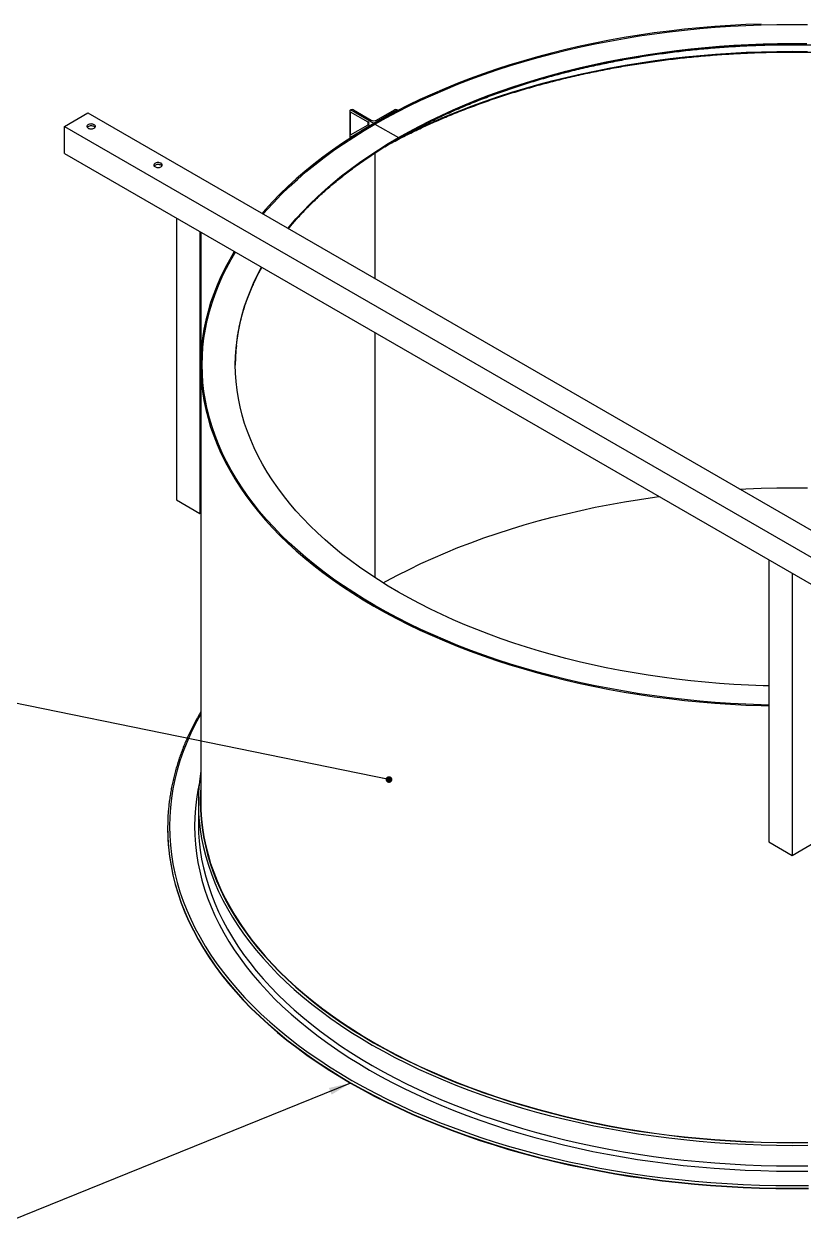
# Model space of a CAD drawing. Header units: millimetres. Extents: x 122 to 2816, y -707 to 556.
# Drawn here: x 1186.6 to 1252.5, y -571.5 to -469.6 of the extents above; entities that cross this region are included whole.
import ezdxf

# ---------------------------------------------------------------- set-up
doc = ezdxf.new("R2010")
doc.units = ezdxf.units.MM
doc.dimstyles.new('SLDDIMSTYLE0', dxfattribs={"dimtxt": 2.5, "dimasz": 1.852083, "dimexe": 0, "dimexo": 0.625, "dimgap": 0, "dimtad": 1, "dimdec": 0, "dimrnd": 1e-09, "dimtxsty": 'Standard', "dimsah": 1, "dimcen": 2.5, "dimazin": 3, "dimtfac": 1.852083, "dimtdec": 0, "dimtmove": 0, "dimatfit": 3, "dimfrac": 2})
doc.dimstyles.new('SLDDIMSTYLE1', dxfattribs={"dimtxt": 2.5, "dimasz": 0.569872, "dimexe": 0, "dimexo": 0.625, "dimgap": 0, "dimtad": 1, "dimdec": 0, "dimrnd": 1e-09, "dimtxsty": 'Standard', "dimblk1": 'DOT', "dimblk2": 'DOT', "dimsah": 1, "dimcen": 2.5, "dimazin": 3, "dimtfac": 0.569872, "dimtdec": 0, "dimtmove": 0, "dimatfit": 3, "dimldrblk": 'DOT', "dimfrac": 2})

# ---------------------------------------------------------------- blocks, each defined once
blk = doc.blocks.new('_Dot')
at = {"color": 0, "linetype": 'ByBlock', "lineweight": -2}
blk.add_line((-0.5, 0), (-1, 0), dxfattribs=at)
at = {"color": 0, "linetype": 'ByBlock', "const_width": 0.5}
blk.add_lwpolyline([(-0.25, 0, 1), (0.25, 0, 1)], format="xyb", close=True, dxfattribs=at)

msp = doc.modelspace()

# ---------------------------------------------------------------- linework, layer by layer
at = {"color": 7, "linetype": 'Continuous', "lineweight": 25}
for p, q in [((1214.192507, -476.842263), (1214.164222, -476.858591)), ((1214.192507, -476.842263), (1214.220791, -476.825935)), ((1216.172406, -477.985234), (1214.192507, -476.842263)), ((1214.447065, -476.825935), (1215.946132, -477.691327)), ((1218.152305, -476.842263), (1216.172406, -477.985234)), ((1216.39868, -477.691327), (1217.897746, -476.825935)), ((1218.12402, -476.825935), (1218.152305, -476.842263)), ((1218.152305, -476.902961), (1218.152305, -476.842263)), ((1189.999279, -478.233616), (1191.979178, -477.090645)), ((1191.979178, -477.090645), (1262.689856, -517.91105)), ((1214.11736, -476.923904), (1214.11736, -479.046565)), ((1214.164222, -476.989216), (1215.663289, -477.854609)), ((1189.999279, -480.51993), (1189.999279, -478.233616)), ((1189.999279, -478.233616), (1260.709957, -519.054022)), ((1215.663289, -478.11586), (1214.164222, -478.981252)), ((1214.192507, -479.128206), (1216.172406, -477.985234)), ((1216.172406, -477.985234), (1216.257259, -478.034219)), ((1216.257259, -478.034219), (1218.237158, -479.17719)), ((1214.11736, -479.046565), (1214.11736, -479.24494)), ((1214.164222, -479.111877), (1214.192507, -479.128206)), ((1214.192507, -479.128206), (1214.192507, -479.196129)), ((1218.237158, -479.17719), (1218.237158, -479.209852)), ((1189.999279, -480.51993), (1260.709957, -521.340336)), ((1216.257259, -480.478176), (1216.257259, -491.106082)), ((1199.464334, -485.98399), (1199.464334, -509.827008)), ((1201.444233, -487.126962), (1201.444233, -510.96998)), ((1201.55938, -510.855683), (1201.55938, -487.193435)), ((1216.257259, -495.678339), (1216.257259, -516.398293)), ((1204.536497, -496.773143), (1204.56531, -496.525821)), ((1199.464334, -509.827008), (1201.444233, -510.96998)), ((1201.444233, -510.96998), (1201.500802, -510.937323)), ((1201.527745, -510.918001), (1201.527745, -535.303082)), ((1249.547846, -514.896586), (1249.547846, -538.739604)), ((1251.527745, -516.039557), (1251.527745, -539.882576)), ((1201.327745, -535.433728), (1201.327745, -537.164795)), ((1198.727745, -537.556734), (1198.727745, -537.589396)), ((1249.547846, -538.739604), (1251.527745, -539.882576)), ((1251.527745, -539.882576), (1253.507644, -538.739604))]:
    msp.add_line(p, q, dxfattribs=at)
at = {"color": 8, "linetype": 'Continuous', "lineweight": 25}
for p, q in [((1214.164222, -476.989216), (1214.164222, -478.981252)), ((1215.663289, -477.854609), (1215.663289, -478.11586)), ((1214.164222, -479.111877), (1214.164222, -479.214474)), ((1201.500802, -487.159618), (1201.500802, -510.937323))]:
    msp.add_line(p, q, dxfattribs=at)
at = {"color": 7, "linetype": 'Continuous', "lineweight": 25, "flags": 128}
for points in [[(1248.910947, -469.570609), (1247.60479, -469.620031), (1246.301322, -469.689174), (1245.001435, -469.77799), (1243.706022, -469.88642), (1242.415968, -470.014388), (1241.13216, -470.161808), (1239.855477, -470.328577), (1238.586793, -470.514582), (1237.326978, -470.719695), (1236.076895, -470.943775), (1234.837402, -471.18667), (1233.609347, -471.448212), (1232.393573, -471.728222), (1231.190913, -472.026509), (1230.00219, -472.342867), (1228.82822, -472.677081), (1227.669807, -473.028921), (1226.527745, -473.398146), (1225.402817, -473.784503), (1224.295793, -474.187726), (1223.207433, -474.607541), (1222.138482, -475.043659), (1221.089673, -475.49578), (1220.061725, -475.963596), (1219.055342, -476.446786), (1218.071214, -476.945018), (1217.110016, -477.457952), (1216.172406, -477.985234), (1215.259026, -478.526505), (1214.370503, -479.081393), (1213.507446, -479.649518), (1212.670447, -480.230491), (1211.860078, -480.823912), (1211.076895, -481.429377), (1210.321435, -482.046469), (1209.594216, -482.674766), (1208.895737, -483.313837), (1208.226475, -483.963244), (1207.586889, -484.622543), (1206.977419, -485.29128), (1206.712415, -485.595961)], [(1216.257259, -478.034219), (1217.192619, -477.508201), (1218.15151, -476.996499), (1219.133276, -476.499463), (1220.137244, -476.017433), (1221.162725, -475.55074), (1222.209016, -475.099703), (1223.275402, -474.664632), (1224.36115, -474.245825), (1225.465516, -473.843569), (1226.587745, -473.458139), (1227.727066, -473.089801), (1228.882699, -472.738805), (1230.053851, -472.405394), (1231.239721, -472.089794), (1232.439495, -471.792223), (1233.652351, -471.512885), (1234.877459, -471.251971), (1236.113977, -471.009659), (1237.361059, -470.786116), (1238.617851, -470.581496), (1239.88349, -470.395937), (1241.15711, -470.229568), (1242.437837, -470.082503), (1243.724794, -469.954842), (1245.017098, -469.846672), (1246.313865, -469.758069), (1247.614205, -469.689092), (1248.917227, -469.639789), (1250.222039, -469.610193), (1251.527745, -469.600326), (1252.833451, -469.610193)], [(1216.257259, -478.034219), (1217.192619, -477.508201), (1218.15151, -476.996499), (1219.133276, -476.499463), (1220.137244, -476.017433), (1221.162725, -475.55074), (1222.209016, -475.099703), (1223.275402, -474.664632), (1224.36115, -474.245825), (1225.465516, -473.843569), (1226.587745, -473.458139), (1227.727066, -473.089801), (1228.882699, -472.738805), (1230.053851, -472.405394), (1231.239721, -472.089794), (1232.439495, -471.792223), (1233.652351, -471.512885), (1234.877459, -471.251971), (1236.113977, -471.009659), (1237.361059, -470.786116), (1238.617851, -470.581496), (1239.88349, -470.395937), (1241.15711, -470.229568), (1242.437837, -470.082503), (1243.724794, -469.954842), (1245.017098, -469.846672), (1246.313865, -469.758069), (1247.614205, -469.689092), (1248.917227, -469.639789), (1250.222039, -469.610193), (1251.527745, -469.600326), (1252.833451, -469.610193)], [(1218.237158, -479.17719), (1219.120011, -478.680701), (1220.025076, -478.197723), (1220.951731, -477.728587), (1221.899341, -477.273616), (1222.867257, -476.83312), (1223.854815, -476.407402), (1224.861339, -475.996754), (1225.886139, -475.601457), (1226.928512, -475.221781), (1227.987745, -474.857988), (1229.06311, -474.510326), (1230.153872, -474.179033), (1231.259282, -473.864337), (1232.378584, -473.566454), (1233.511009, -473.285587), (1234.655782, -473.02193), (1235.812118, -472.775662), (1236.979225, -472.546952), (1238.156302, -472.335958), (1239.342544, -472.142824), (1240.537137, -471.967681), (1241.739262, -471.810652), (1242.948096, -471.671842), (1244.16281, -471.551347), (1245.382572, -471.449249), (1246.606545, -471.365619), (1247.833891, -471.300514), (1249.063768, -471.253979), (1250.295334, -471.226045), (1251.527745, -471.216732), (1252.760155, -471.226045)], [(1192.516579, -478.086662), (1192.460126, -478.060089), (1192.395563, -478.04062), (1192.325532, -478.029052), (1192.252901, -478.025859), (1192.180643, -478.031172), (1192.111717, -478.044772), (1192.048945, -478.066104), (1191.994896, -478.094294), (1191.951783, -478.128188), (1191.921371, -478.166398), (1191.904905, -478.20736), (1191.90306, -478.249397), (1191.915911, -478.290787), (1191.942931, -478.329838), (1191.983015, -478.364948), (1192.034522, -478.394682), (1192.095342, -478.417822), (1192.162986, -478.433421), (1192.234685, -478.44084), (1192.307503, -478.439774), (1192.378458, -478.430269), (1192.444647, -478.412712), (1192.503359, -478.387824), (1192.552191, -478.356622), (1192.589143, -478.320384), (1192.612703, -478.280594), (1192.621905, -478.238881), (1192.616374, -478.196952), (1192.596336, -478.156524), (1192.562611, -478.119252), (1192.516579, -478.086662)], [(1192.516579, -478.249971), (1192.460126, -478.223397), (1192.395563, -478.203928), (1192.325532, -478.19236), (1192.252901, -478.189167), (1192.180643, -478.19448), (1192.111717, -478.20808), (1192.048945, -478.229412), (1191.994896, -478.257602), (1191.951783, -478.291496), (1191.930972, -478.31527)], [(1192.59307, -478.31527), (1192.562611, -478.28256), (1192.516579, -478.249971)], [(1206.801997, -485.647676), (1207.084339, -485.32273), (1207.692347, -484.655598), (1208.330398, -483.997882), (1208.998053, -483.350033), (1209.694857, -482.712496), (1210.42033, -482.085707), (1211.173977, -481.470095), (1211.95528, -480.866084), (1212.763704, -480.274087), (1213.598695, -479.694508), (1214.459681, -479.127747), (1215.346071, -478.574191), (1216.257259, -478.034219)], [(1206.801997, -485.647676), (1207.084339, -485.32273), (1207.692347, -484.655598), (1208.330398, -483.997882), (1208.998053, -483.350033), (1209.694857, -482.712496), (1210.42033, -482.085707), (1211.173977, -481.470095), (1211.95528, -480.866084), (1212.763704, -480.274087), (1213.598695, -479.694508), (1214.459681, -479.127747), (1215.346071, -478.574191), (1216.257259, -478.034219)], [(1208.899719, -486.858665), (1209.03403, -486.694703), (1209.579158, -486.056563), (1210.153035, -485.42688), (1210.755269, -484.806084), (1211.385446, -484.194602), (1212.043134, -483.592853), (1212.727884, -483.001249), (1213.439225, -482.420195), (1214.17667, -481.850089), (1214.939713, -481.291324), (1215.727832, -480.74428), (1216.540486, -480.209333), (1217.377119, -479.686851), (1218.237158, -479.17719)], [(1198.173433, -481.352295), (1198.11698, -481.325722), (1198.052417, -481.306252), (1197.982386, -481.294685), (1197.909755, -481.291492), (1197.837498, -481.296804), (1197.768572, -481.310405), (1197.705799, -481.331737), (1197.65175, -481.359927), (1197.608637, -481.39382), (1197.578225, -481.43203), (1197.56176, -481.472992), (1197.559914, -481.515029), (1197.572765, -481.55642), (1197.599785, -481.59547), (1197.639869, -481.630581), (1197.691376, -481.660315), (1197.752196, -481.683455), (1197.81984, -481.699053), (1197.891539, -481.706472), (1197.964357, -481.705407), (1198.035313, -481.695901), (1198.101501, -481.678345), (1198.160213, -481.653456), (1198.209045, -481.622254), (1198.245997, -481.586017), (1198.269557, -481.546227), (1198.278759, -481.504513), (1198.273228, -481.462584), (1198.25319, -481.422156), (1198.219465, -481.384885), (1198.173433, -481.352295)], [(1198.173433, -481.515603), (1198.11698, -481.48903), (1198.052417, -481.469561), (1197.982386, -481.457993), (1197.909755, -481.4548), (1197.837498, -481.460112), (1197.768572, -481.473713), (1197.705799, -481.495045), (1197.65175, -481.523235), (1197.608637, -481.557129), (1197.587826, -481.580902)], [(1198.249924, -481.580902), (1198.219465, -481.548193), (1198.173433, -481.515603)], [(1204.363813, -488.812399), (1203.974919, -489.475851), (1203.586758, -490.197509), (1203.231453, -490.924784), (1202.909249, -491.65718), (1202.620365, -492.394194), (1202.364999, -493.135321), (1202.143328, -493.880052), (1201.955502, -494.627879), (1201.80165, -495.378287), (1201.681878, -496.130763), (1201.596268, -496.884792), (1201.55938, -497.368815)], [(1249.547846, -527.167855), (1248.917227, -527.151085), (1247.614205, -527.101782), (1246.313865, -527.032806), (1245.017098, -526.944202), (1243.724794, -526.836033), (1242.437837, -526.708371), (1241.15711, -526.561306), (1239.88349, -526.394937), (1238.617851, -526.209379), (1237.361059, -526.004758), (1236.113977, -525.781215), (1234.877459, -525.538904), (1233.652351, -525.277989), (1232.439495, -524.998651), (1231.239721, -524.70108), (1230.053851, -524.385481), (1228.882699, -524.052069), (1227.727066, -523.701073), (1226.587745, -523.332735), (1225.465516, -522.947305), (1224.36115, -522.545049), (1223.275402, -522.126242), (1222.209016, -521.691171), (1221.162725, -521.240135), (1220.137244, -520.773441), (1219.133276, -520.291411), (1218.15151, -519.794375), (1217.192619, -519.282673), (1216.257259, -518.756655), (1215.346071, -518.216684), (1214.459681, -517.663127), (1213.598695, -517.096366), (1212.763704, -516.516788), (1211.95528, -515.92479), (1211.173977, -515.320779), (1210.42033, -514.705168), (1209.694857, -514.078379), (1208.998053, -513.440841), (1208.330398, -512.792993), (1207.692347, -512.135277), (1207.084339, -511.468144), (1206.506791, -510.792052), (1205.960097, -510.107464), (1205.444634, -509.414849), (1204.960753, -508.714682), (1204.508787, -508.007443), (1204.089046, -507.293616), (1203.701816, -506.57369), (1203.347365, -505.84816), (1203.025933, -505.117522), (1202.737742, -504.382277), (1202.48299, -503.642929), (1202.26185, -502.899985), (1202.074475, -502.153953), (1201.920993, -501.405346), (1201.801508, -500.654675), (1201.716104, -499.902457), (1201.664837, -499.149205), (1201.647745, -498.395437), (1201.664837, -497.641669), (1201.716104, -496.888417), (1201.801508, -496.136199), (1201.920993, -495.385528), (1202.074475, -494.636921), (1202.26185, -493.890889), (1202.48299, -493.147945), (1202.737742, -492.408597), (1203.025933, -491.673352), (1203.347365, -490.942714), (1203.701816, -490.217184), (1204.089046, -489.497258), (1204.457936, -488.866735)], [(1249.547846, -527.167855), (1248.917227, -527.151085), (1247.614205, -527.101782), (1246.313865, -527.032806), (1245.017098, -526.944202), (1243.724794, -526.836033), (1242.437837, -526.708371), (1241.15711, -526.561306), (1239.88349, -526.394937), (1238.617851, -526.209379), (1237.361059, -526.004758), (1236.113977, -525.781215), (1234.877459, -525.538904), (1233.652351, -525.277989), (1232.439495, -524.998651), (1231.239721, -524.70108), (1230.053851, -524.385481), (1228.882699, -524.052069), (1227.727066, -523.701073), (1226.587745, -523.332735), (1225.465516, -522.947305), (1224.36115, -522.545049), (1223.275402, -522.126242), (1222.209016, -521.691171), (1221.162725, -521.240135), (1220.137244, -520.773441), (1219.133276, -520.291411), (1218.15151, -519.794375), (1217.192619, -519.282673), (1216.257259, -518.756655), (1215.346071, -518.216684), (1214.459681, -517.663127), (1213.598695, -517.096366), (1212.763704, -516.516788), (1211.95528, -515.92479), (1211.173977, -515.320779), (1210.42033, -514.705168), (1209.694857, -514.078379), (1208.998053, -513.440841), (1208.330398, -512.792993), (1207.692347, -512.135277), (1207.084339, -511.468144), (1206.506791, -510.792052), (1205.960097, -510.107464), (1205.444634, -509.414849), (1204.960753, -508.714682), (1204.508787, -508.007443), (1204.089046, -507.293616), (1203.701816, -506.57369), (1203.347365, -505.84816), (1203.025933, -505.117522), (1202.737742, -504.382277), (1202.48299, -503.642929), (1202.26185, -502.899985), (1202.074475, -502.153953), (1201.920993, -501.405346), (1201.801508, -500.654675), (1201.716104, -499.902457), (1201.664837, -499.149205), (1201.647745, -498.395437), (1201.664837, -497.641669), (1201.716104, -496.888417), (1201.801508, -496.136199), (1201.920993, -495.385528), (1202.074475, -494.636921), (1202.26185, -493.890889), (1202.48299, -493.147945), (1202.737742, -492.408597), (1203.025933, -491.673352), (1203.347365, -490.942714), (1203.701816, -490.217184), (1204.089046, -489.497258), (1204.457936, -488.866735)], [(1249.547846, -525.550099), (1249.063768, -525.536895), (1247.833891, -525.49036), (1246.606545, -525.425255), (1245.382572, -525.341625), (1244.16281, -525.239528), (1242.948096, -525.119033), (1241.739262, -524.980223), (1240.537137, -524.823193), (1239.342544, -524.648051), (1238.156302, -524.454916), (1236.979225, -524.243922), (1235.812118, -524.015213), (1234.655782, -523.768945), (1233.511009, -523.505287), (1232.378584, -523.22442), (1231.259282, -522.926537), (1230.153872, -522.611841), (1229.06311, -522.280549), (1227.987745, -521.932886), (1226.928512, -521.569093), (1225.886139, -521.189417), (1224.861339, -520.79412), (1223.854815, -520.383472), (1222.867257, -519.957754), (1221.899341, -519.517258), (1220.951731, -519.062287), (1220.025076, -518.593151), (1219.120011, -518.110173), (1218.237158, -517.613684), (1217.377119, -517.104023), (1216.540486, -516.581541), (1215.727832, -516.046594), (1214.939713, -515.499551), (1214.17667, -514.940785), (1213.439225, -514.370679), (1212.727884, -513.789625), (1212.043134, -513.198021), (1211.385446, -512.596272), (1210.755269, -511.98479), (1210.153035, -511.363994), (1209.579158, -510.734311), (1209.03403, -510.096171), (1208.518025, -509.450013), (1208.031496, -508.796277), (1207.574778, -508.135414), (1207.148183, -507.467875), (1206.752004, -506.794119), (1206.386512, -506.114606), (1206.051957, -505.429804), (1205.748569, -504.74018), (1205.476556, -504.046208), (1205.236104, -503.348363), (1205.027378, -502.647123), (1204.850521, -501.94297), (1204.705654, -501.236385), (1204.592877, -500.527854), (1204.512266, -499.817861), (1204.463878, -499.106893), (1204.447745, -498.395437), (1204.463878, -497.683982), (1204.512266, -496.973014), (1204.592877, -496.26302), (1204.705654, -495.554489), (1204.850521, -494.847904), (1205.027378, -494.143751), (1205.236104, -493.442511), (1205.476556, -492.744666), (1205.748569, -492.050694), (1206.051957, -491.36107), (1206.386512, -490.676268), (1206.670059, -490.143767)], [(1201.55938, -499.422059), (1201.596268, -499.906082), (1201.681878, -500.660111), (1201.80165, -501.412587), (1201.955502, -502.162995), (1202.143328, -502.910822), (1202.364999, -503.655554), (1202.620365, -504.39668), (1202.909249, -505.133694), (1203.231453, -505.86609), (1203.586758, -506.593366), (1203.974919, -507.315023), (1204.39567, -508.030567), (1204.848723, -508.739508), (1205.333768, -509.441359), (1205.850472, -510.13564), (1206.398481, -510.821875), (1206.977419, -511.499594), (1207.586889, -512.168332), (1208.226475, -512.82763), (1208.895737, -513.477037), (1209.594216, -514.116108), (1210.321435, -514.744405), (1211.076895, -515.361497), (1211.860078, -515.966962), (1212.670447, -516.560384), (1213.507446, -517.141356), (1214.370503, -517.709481), (1215.259026, -518.264369), (1216.172406, -518.80564), (1217.110016, -519.332923), (1218.071214, -519.845856), (1219.055342, -520.344088), (1220.061725, -520.827278), (1221.089673, -521.295094), (1222.138482, -521.747216), (1223.207433, -522.183333), (1224.295793, -522.603148), (1225.402817, -523.006372), (1226.527745, -523.392728), (1227.669807, -523.761953), (1228.82822, -524.113793), (1230.00219, -524.448007), (1231.190913, -524.764365), (1232.393573, -525.062652), (1233.609347, -525.342663), (1234.837402, -525.604205), (1236.076895, -525.847099), (1237.326978, -526.07118), (1238.586793, -526.276293), (1239.855477, -526.462297), (1241.13216, -526.629067), (1242.415968, -526.776486), (1243.706022, -526.904454), (1245.001435, -527.012884), (1246.301322, -527.101701), (1247.60479, -527.170843), (1248.910947, -527.220265), (1249.547846, -527.237184)], [(1247.094816, -508.908225), (1247.614205, -508.883051), (1248.917227, -508.833748), (1250.222039, -508.804152), (1251.527745, -508.794285), (1252.833451, -508.804152)], [(1216.945981, -516.838203), (1217.192619, -516.70216), (1218.15151, -516.190458), (1219.133276, -515.693422), (1220.137244, -515.211392), (1221.162725, -514.744698), (1222.209016, -514.293662), (1223.275402, -513.858591), (1224.36115, -513.439784), (1225.465516, -513.037528), (1226.587745, -512.652098), (1227.727066, -512.28376), (1228.882699, -511.932764), (1230.053851, -511.599353), (1231.239721, -511.283753), (1232.439495, -510.986182), (1233.652351, -510.706844), (1234.877459, -510.44593), (1236.113977, -510.203618), (1237.361059, -509.980075), (1238.617851, -509.775455), (1239.88349, -509.589896), (1240.265312, -509.537894)], [(1201.527745, -535.303082), (1201.544879, -536.058663), (1201.596268, -536.813727), (1201.681878, -537.567755), (1201.80165, -538.320232), (1201.955502, -539.07064), (1202.143328, -539.818467), (1202.364999, -540.563198), (1202.620365, -541.304325), (1202.909249, -542.041339), (1203.231453, -542.773735), (1203.586758, -543.50101), (1203.974919, -544.222667), (1204.39567, -544.938212), (1204.848723, -545.647152), (1205.333768, -546.349004), (1205.850472, -547.043285), (1206.398481, -547.72952), (1206.977419, -548.407239), (1207.586889, -549.075976), (1208.226475, -549.735275), (1208.895737, -550.384682), (1209.594216, -551.023753), (1210.321435, -551.65205), (1211.076895, -552.269142), (1211.860078, -552.874606), (1212.670447, -553.468028), (1213.507446, -554.049001), (1214.370503, -554.617126), (1215.259026, -555.172014), (1216.172406, -555.713285), (1217.110016, -556.240567), (1218.071214, -556.753501), (1219.055342, -557.251733), (1220.061725, -557.734922), (1221.089673, -558.202739), (1222.138482, -558.65486), (1223.207433, -559.090978), (1224.295793, -559.510792), (1225.402817, -559.914016), (1226.527745, -560.300373), (1227.669807, -560.669598), (1228.82822, -561.021438), (1230.00219, -561.355651), (1231.190913, -561.67201), (1232.393573, -561.970297), (1233.609347, -562.250307), (1234.837402, -562.511849), (1236.076895, -562.754744), (1237.326978, -562.978824), (1238.586793, -563.183937), (1239.855477, -563.369942), (1241.13216, -563.536711), (1242.415968, -563.684131), (1243.706022, -563.812099), (1245.001435, -563.920529), (1246.301322, -564.009345), (1247.60479, -564.078488), (1248.910947, -564.12791), (1250.218897, -564.157576), (1251.527745, -564.167467), (1252.836592, -564.157576)], [(1198.727745, -537.589396), (1198.745838, -538.38729), (1198.800105, -539.184637), (1198.89051, -539.980891), (1199.016989, -540.775506), (1199.179456, -541.567938), (1199.3778, -542.357642), (1199.611886, -543.144079), (1199.881551, -543.926709), (1200.186613, -544.704995), (1200.526861, -545.478405), (1200.902063, -546.246408), (1201.311961, -547.008479), (1201.756274, -547.764093), (1202.234698, -548.512735), (1202.746905, -549.25389), (1203.292545, -549.987051), (1203.871242, -550.711715), (1204.4826, -551.427386), (1205.126201, -552.133573), (1205.801603, -552.829792), (1206.508344, -553.515566), (1207.245939, -554.190425), (1208.013882, -554.853906), (1208.811647, -555.505556), (1209.638688, -556.144926), (1210.494438, -556.771579), (1211.37831, -557.385086), (1212.289698, -557.985026), (1213.227978, -558.570988), (1214.192507, -559.14257), (1215.182623, -559.699381), (1216.197649, -560.241038), (1217.236888, -560.767172), (1218.299628, -561.27742), (1219.385141, -561.771434), (1220.492683, -562.248874), (1221.621495, -562.709414), (1222.770804, -563.152739), (1223.939821, -563.578543), (1225.127745, -563.986536), (1226.333762, -564.376437), (1227.557046, -564.74798), (1228.796759, -565.10091), (1230.05205, -565.434984), (1231.32206, -565.749975), (1232.605917, -566.045666), (1233.902743, -566.321855), (1235.211647, -566.578351), (1236.531735, -566.81498), (1237.862099, -567.031579), (1239.20183, -567.228001), (1240.550007, -567.404109), (1241.905709, -567.559784), (1243.268005, -567.694918), (1244.635962, -567.80942), (1246.008642, -567.90321), (1247.385105, -567.976225), (1248.764406, -568.028414), (1250.145602, -568.059742), (1251.527745, -568.070187), (1252.909888, -568.059742)], [(1201.327745, -537.164795), (1201.344947, -537.923399), (1201.348389, -537.995829)]]:
    msp.add_lwpolyline(points, dxfattribs=at)
at = {"color": 8, "linetype": 'Continuous', "lineweight": 25, "flags": 128}
for points in [[(1208.917792, -486.869098), (1209.03403, -486.727364), (1209.579158, -486.089225), (1210.153035, -485.459541), (1210.755269, -484.838746), (1211.385446, -484.227264), (1212.043134, -483.625515), (1212.727884, -483.03391), (1213.439225, -482.452856), (1214.17667, -481.882751), (1214.939713, -481.323985), (1215.727832, -480.776941), (1216.540486, -480.241995), (1217.377119, -479.719512), (1218.237158, -479.209852), (1219.120011, -478.713362), (1220.025076, -478.230384), (1220.951731, -477.761249), (1221.899341, -477.306278), (1222.867257, -476.865782), (1223.854815, -476.440064), (1224.861339, -476.029416), (1225.886139, -475.634118), (1226.928512, -475.254443), (1227.987745, -474.890649), (1229.06311, -474.542987), (1230.153872, -474.211695), (1231.259282, -473.896999), (1232.378584, -473.599116), (1233.511009, -473.318249), (1234.655782, -473.054591), (1235.812118, -472.808323), (1236.979225, -472.579614), (1238.156302, -472.36862), (1239.342544, -472.175485), (1240.537137, -472.000343), (1241.739262, -471.843313), (1242.948096, -471.704503), (1244.16281, -471.584008), (1245.382572, -471.481911), (1246.606545, -471.398281), (1247.833891, -471.333176), (1249.063768, -471.286641), (1250.295334, -471.258707), (1251.527745, -471.249393), (1252.760155, -471.258707)], [(1218.215257, -479.274465), (1218.285336, -479.237969), (1219.263166, -478.742925), (1220.263108, -478.262828), (1221.284477, -477.798006), (1222.326573, -477.348778), (1223.388683, -476.915451), (1224.470078, -476.498324), (1225.570016, -476.09768), (1226.687745, -475.713796), (1227.822498, -475.346935), (1228.973497, -474.997346), (1230.139953, -474.665272), (1231.321068, -474.350938), (1232.516032, -474.05456), (1233.724025, -473.776342), (1234.94422, -473.516473), (1236.17578, -473.275133), (1237.417862, -473.052487), (1238.669615, -472.848687), (1239.930179, -472.663872), (1241.198692, -472.498171), (1242.474284, -472.351695), (1243.756081, -472.224545), (1245.043204, -472.11681), (1246.334771, -472.028561), (1247.629897, -471.959861), (1248.927694, -471.910756), (1250.227274, -471.881279), (1251.527745, -471.871451), (1252.828216, -471.881279)], [(1204.536304, -496.761855), (1204.592877, -496.295682), (1204.705654, -495.58715), (1204.850521, -494.880566), (1205.027378, -494.176412), (1205.236104, -493.475173), (1205.476556, -492.777328), (1205.748569, -492.083356), (1206.051957, -491.393732), (1206.386512, -490.708929), (1206.683748, -490.151669)], [(1201.527745, -527.923266), (1201.46413, -528.035548), (1201.055474, -528.795309), (1200.681409, -529.560985), (1200.342192, -530.332051), (1200.038055, -531.107979), (1199.769206, -531.888237), (1199.535831, -532.672291), (1199.338087, -533.459602), (1199.176112, -534.249633), (1199.050016, -535.04184), (1198.959886, -535.835681), (1198.905783, -536.630612), (1198.887745, -537.426088), (1198.905783, -538.221564), (1198.959886, -539.016495), (1199.050016, -539.810336), (1199.176112, -540.602543), (1199.338087, -541.392573), (1199.535831, -542.179885), (1199.769206, -542.963939), (1200.038055, -543.744197), (1200.342192, -544.520125), (1200.681409, -545.291191), (1201.055474, -546.056867), (1201.46413, -546.816628), (1201.907097, -547.569953), (1202.384071, -548.316326), (1202.894726, -549.055235), (1203.438712, -549.786174), (1204.015655, -550.508642), (1204.625161, -551.222144), (1205.266812, -551.926191), (1205.940168, -552.6203), (1206.644767, -553.303996), (1207.380126, -553.97681), (1208.145742, -554.638281), (1208.94109, -555.287956), (1209.765625, -555.925389), (1210.618781, -556.550144), (1211.499975, -557.161791), (1212.408601, -557.759913), (1213.344038, -558.344099), (1214.305644, -558.913949), (1215.29276, -559.469073), (1216.30471, -560.009089), (1217.3408, -560.533628), (1218.400319, -561.04233), (1219.482543, -561.534847), (1220.586729, -562.01084), (1221.71212, -562.469985), (1222.857946, -562.911966), (1224.02342, -563.33648), (1225.207745, -563.743236), (1226.410108, -564.131956), (1227.629685, -564.502373), (1228.865641, -564.854233), (1230.117128, -565.187296), (1231.383289, -565.501332), (1232.663256, -565.796127), (1233.956152, -566.071478), (1235.26109, -566.327198), (1236.577177, -566.56311), (1237.90351, -566.779053), (1239.239181, -566.974878), (1240.583273, -567.150453), (1241.934867, -567.305656), (1243.293035, -567.440381), (1244.656846, -567.554536), (1246.025366, -567.648042), (1247.397658, -567.720836), (1248.77278, -567.772867), (1250.14979, -567.8041), (1251.527745, -567.814513), (1252.905699, -567.8041)], [(1201.414132, -533.734326), (1201.284499, -534.37756), (1201.163481, -535.137862), (1201.076981, -535.899732), (1201.025057, -536.662648), (1201.007745, -537.426088), (1201.025057, -538.189527), (1201.076981, -538.952444), (1201.163481, -539.714314), (1201.284499, -540.474616), (1201.43995, -541.232829), (1201.62973, -541.988433), (1201.853707, -542.74091), (1202.111728, -543.489744), (1202.403616, -544.234423), (1202.729172, -544.974435), (1203.088172, -545.709275), (1203.48037, -546.438437), (1203.905497, -547.161423), (1204.363262, -547.877737), (1204.853351, -548.586888), (1205.375428, -549.288389), (1205.929136, -549.981761), (1206.514095, -550.666528), (1207.129904, -551.34222), (1207.776141, -552.008376), (1208.452364, -552.664537), (1209.158108, -553.310254), (1209.89289, -553.945085), (1210.656206, -554.568595), (1211.447534, -555.180356), (1212.266331, -555.77995), (1213.112035, -556.366964), (1213.984068, -556.940998), (1214.881832, -557.501657), (1215.80471, -558.048557), (1216.752072, -558.581323), (1217.723267, -559.099591), (1218.717629, -559.603005), (1219.734479, -560.09122), (1220.773117, -560.563901), (1221.832834, -561.020725), (1222.912902, -561.461378), (1224.012581, -561.885559), (1225.131117, -562.292976), (1226.267745, -562.683351), (1227.421684, -563.056416), (1228.592145, -563.411915), (1229.778324, -563.749604), (1230.97941, -564.069253), (1232.194578, -564.370642), (1233.422996, -564.653564), (1234.663822, -564.917827), (1235.916206, -565.163247), (1237.17929, -565.389658), (1238.452207, -565.596904), (1239.734085, -565.784844), (1241.024046, -565.953347), (1242.321206, -566.1023), (1243.624676, -566.231599), (1244.933562, -566.341156), (1246.246967, -566.430897), (1247.563991, -566.500758), (1248.883732, -566.550694), (1250.205285, -566.580669), (1251.527745, -566.590663), (1252.850204, -566.580669)], [(1201.527745, -534.148275), (1201.504892, -534.546896), (1201.487745, -535.303082), (1201.504892, -536.059268), (1201.556323, -536.814936), (1201.642001, -537.569567), (1201.761869, -538.322645), (1201.915844, -539.073654), (1202.10382, -539.822079), (1202.325669, -540.567406), (1202.581239, -541.309126), (1202.870354, -542.046729), (1203.192816, -542.779711), (1203.548405, -543.507569), (1203.936877, -544.229803), (1204.357965, -544.94592), (1204.81138, -545.655428), (1205.296813, -546.357841), (1205.81393, -547.052677), (1206.362377, -547.739461), (1206.941778, -548.417722), (1207.551736, -549.086995), (1208.191834, -549.74682), (1208.861631, -550.396747), (1209.56067, -551.036329), (1210.28847, -551.665129), (1211.044534, -552.282715), (1211.828344, -552.888664), (1212.639361, -553.48256), (1213.47703, -554.063997), (1214.340778, -554.632577), (1215.230011, -555.187909), (1216.144121, -555.729613), (1217.082482, -556.257317), (1218.044449, -556.770661), (1219.029364, -557.269292), (1220.036552, -557.752868), (1221.065323, -558.221058), (1222.114971, -558.673542), (1223.184777, -559.110008), (1224.274007, -559.530159), (1225.381917, -559.933705), (1226.507745, -560.320371), (1227.65072, -560.689891), (1228.81006, -561.042012), (1229.984969, -561.376494), (1231.174643, -561.693105), (1232.378266, -561.991631), (1233.595013, -562.271865), (1234.82405, -562.533616), (1236.064534, -562.776705), (1237.315617, -563.000965), (1238.57644, -563.206242), (1239.846139, -563.392396), (1241.123844, -563.559298), (1242.408679, -563.706835), (1243.699764, -563.834906), (1244.996214, -563.943423), (1246.29714, -564.03231), (1247.601652, -564.101508), (1248.908854, -564.15097), (1250.21785, -564.18066), (1251.527745, -564.190559), (1252.837639, -564.18066)], [(1201.348389, -537.995829), (1201.396542, -538.681483), (1201.482495, -539.438527), (1201.602746, -540.194013), (1201.757213, -540.947423), (1201.94579, -541.698241), (1202.168348, -542.445952), (1202.424735, -543.190043), (1202.714775, -543.930005), (1203.038268, -544.66533), (1203.394994, -545.395515), (1203.784708, -546.120059), (1204.207142, -546.838465), (1204.662007, -547.550242), (1205.148992, -548.254901), (1205.667763, -548.951959), (1206.217963, -549.640939), (1206.799217, -550.321368), (1207.411126, -550.992781), (1208.05327, -551.654716), (1208.725209, -552.306721), (1209.426482, -552.948349), (1210.15661, -553.579159), (1210.915092, -554.198719), (1211.701407, -554.806606), (1212.515018, -555.402401), (1213.355365, -555.985697), (1214.221875, -556.556095), (1215.113951, -557.113202), (1216.030984, -557.656638), (1216.972345, -558.18603), (1217.937388, -558.701015), (1218.925453, -559.20124), (1219.935861, -559.686363), (1220.967921, -560.15605), (1222.020925, -560.60998), (1223.094152, -561.047843), (1224.186865, -561.469336), (1225.298317, -561.874173), (1226.427745, -562.262075), (1227.574375, -562.632777), (1228.737422, -562.986024), (1229.916088, -563.321575), (1231.109565, -563.639199), (1232.317036, -563.938679), (1233.537674, -564.219809), (1234.77064, -564.482397), (1236.015092, -564.726263), (1237.270174, -564.95124), (1238.535029, -565.157174), (1239.808788, -565.343923), (1241.090578, -565.511359), (1242.379521, -565.659368), (1243.674735, -565.787848), (1244.97533, -565.896711), (1246.280416, -565.985883), (1247.589098, -566.055303), (1248.90048, -566.104922), (1250.213662, -566.134707), (1251.527745, -566.144638), (1252.841828, -566.134707)], [(1201.416337, -537.154663), (1201.482495, -537.707461), (1201.602746, -538.462947), (1201.757213, -539.216357), (1201.94579, -539.967175), (1202.168348, -540.714885), (1202.424735, -541.458977), (1202.714775, -542.198938), (1203.038268, -542.934264), (1203.394994, -543.664448), (1203.784708, -544.388992), (1204.207142, -545.107399), (1204.662007, -545.819175), (1205.148992, -546.523834), (1205.667763, -547.220892), (1206.217963, -547.909872), (1206.799217, -548.590302), (1207.411126, -549.261714), (1208.05327, -549.92365), (1208.725209, -550.575655), (1209.426482, -551.217282), (1210.15661, -551.848092), (1210.915092, -552.467653), (1211.701407, -553.075539), (1212.515018, -553.671335), (1213.355365, -554.254631), (1214.221875, -554.825028), (1215.113951, -555.382136), (1216.030984, -555.925572), (1216.972345, -556.454964), (1217.937388, -556.969949), (1218.925453, -557.470174), (1219.935861, -557.955296), (1220.967921, -558.424984), (1222.020925, -558.878914), (1223.094152, -559.316776), (1224.186865, -559.73827), (1225.298317, -560.143107), (1226.427745, -560.531009), (1227.574375, -560.90171), (1228.737422, -561.254958), (1229.916088, -561.590508), (1231.109565, -561.908132), (1232.317036, -562.207612), (1233.537674, -562.488743), (1234.77064, -562.751331), (1236.015092, -562.995197), (1237.270174, -563.220174), (1238.535029, -563.426107), (1239.808788, -563.612856), (1241.090578, -563.780292), (1242.379521, -563.928301), (1243.674735, -564.056782), (1244.97533, -564.165645), (1246.280416, -564.254817), (1247.589098, -564.324236), (1248.90048, -564.373856), (1250.213662, -564.403641), (1251.527745, -564.413571), (1252.841828, -564.403641)], [(1198.828547, -539.439304), (1198.89051, -539.94823), (1199.016989, -540.742845), (1199.179456, -541.535276), (1199.3778, -542.324981), (1199.611886, -543.111417), (1199.881551, -543.894047), (1200.186613, -544.672334), (1200.526861, -545.445744), (1200.902063, -546.213747), (1201.311961, -546.975817), (1201.756274, -547.731432), (1202.234698, -548.480073), (1202.746905, -549.221228), (1203.292545, -549.954389), (1203.871242, -550.679053), (1204.4826, -551.394724), (1205.126201, -552.100911), (1205.801603, -552.79713), (1206.508344, -553.482904), (1207.245939, -554.157763), (1208.013882, -554.821245), (1208.811647, -555.472894), (1209.638688, -556.112264), (1210.494438, -556.738918), (1211.37831, -557.352425), (1212.289698, -557.952365), (1213.227978, -558.538327), (1214.192507, -559.109909), (1215.182623, -559.666719), (1216.197649, -560.208377), (1217.236888, -560.73451), (1218.299628, -561.244758), (1219.385141, -561.738772), (1220.492683, -562.216213), (1221.621495, -562.676753), (1222.770804, -563.120077), (1223.939821, -563.545881), (1225.127745, -563.953874), (1226.333762, -564.343775), (1227.557046, -564.715318), (1228.796759, -565.068248), (1230.05205, -565.402323), (1231.32206, -565.717314), (1232.605917, -566.013004), (1233.902743, -566.289193), (1235.211647, -566.54569), (1236.531735, -566.782319), (1237.862099, -566.998918), (1239.20183, -567.195339), (1240.550007, -567.371447), (1241.905709, -567.527122), (1243.268005, -567.662257), (1244.635962, -567.776758), (1246.008642, -567.870549), (1247.385105, -567.943564), (1248.764406, -567.995753), (1250.145602, -568.027081), (1251.527745, -568.037526), (1252.909888, -568.027081)]]:
    msp.add_lwpolyline(points, dxfattribs=at)
at = {"color": 7, "linetype": 'Continuous', "lineweight": 25}
for centre, radius, start, end in [((1214.189011, -476.923904), 0.069858, 110.7834208, 249.2165792), ((1214.333928, -477.044289), 0.245924, 62.60967224, 117.39032776), ((1218.010883, -477.044289), 0.245924, 62.60967224, 117.39032776), ((1215.613712, -477.985234), 0.139717, 290.7834208, 69.2165792), ((1216.172406, -477.25462), 0.491847, 242.60967224, 297.39032776), ((1214.189011, -479.046565), 0.069858, 110.7834208, 249.2165792), ((1218.161545, -479.219659), 0.076246, 302.69907132, 7.3905341), ((1218.161051, -479.219543), 0.076721, 304.04901118, 7.25656662), ((1220.199995, -498.429859), 15.752252, 173.92156224, 179.93420622), ((1201.459289, -510.845701), 0.100588, 294.37465829, 354.30520075), ((1218.102415, -535.433725), 16.774589, 174.08391715, 185.88844872), ((1216.372783, -537.556757), 17.644949, 174.03166836, 186.12456569)]:
    msp.add_arc(centre, radius, start, end, dxfattribs=at)
for points, knots in [([(1218.204014, -479.283107), (1218.299757, -479.228122), (1218.577473, -479.068631), (1219.043956, -478.808569), (1219.606212, -478.504713), (1220.177166, -478.206255), (1220.756508, -477.91319), (1221.344125, -477.625622), (1221.939848, -477.343621), (1222.54352, -477.067266), (1223.154981, -476.796632), (1223.774065, -476.531793), (1224.400606, -476.27282), (1225.034438, -476.019784), (1225.675389, -475.772754), (1226.323288, -475.531797), (1226.977962, -475.296978), (1227.639233, -475.068363), (1228.306926, -474.846011), (1228.98086, -474.629985), (1229.660855, -474.420343), (1230.346727, -474.217142), (1231.038294, -474.020437), (1231.735368, -473.830282), (1232.437763, -473.646728), (1233.145291, -473.469826), (1233.85776, -473.299623), (1234.574979, -473.136166), (1235.296756, -472.979499), (1236.022897, -472.829665), (1236.753207, -472.686704), (1237.487488, -472.550656), (1238.225545, -472.421557), (1238.967177, -472.299442), (1239.712187, -472.184345), (1240.460374, -472.076297), (1241.211537, -471.975327), (1241.965473, -471.881463), (1242.72198, -471.79473), (1243.480855, -471.715151), (1244.241894, -471.642749), (1245.004892, -471.577543), (1245.769644, -471.519551), (1246.535943, -471.468788), (1247.303586, -471.425269), (1248.072364, -471.389004), (1248.842071, -471.360005), (1249.612501, -471.338278), (1250.383446, -471.32383), (1251.154699, -471.316665), (1251.926052, -471.316784), (1252.697298, -471.324188), (1253.46823, -471.338875), (1254.23864, -471.36084), (1255.008322, -471.390077), (1255.777067, -471.42658), (1256.544671, -471.470337), (1257.310925, -471.521337), (1258.075625, -471.579566), (1258.838564, -471.645008), (1259.599538, -471.717646), (1260.358342, -471.797459), (1261.114771, -471.884427), (1261.868623, -471.978525), (1262.619695, -472.079727), (1263.367784, -472.188008), (1264.112691, -472.303336), (1264.854214, -472.425681), (1265.592154, -472.555009), (1266.326313, -472.691286), (1267.056493, -472.834474), (1267.782498, -472.984534), (1268.504133, -473.141425), (1269.221205, -473.305106), (1269.933519, -473.475531), (1270.640885, -473.652653), (1271.343113, -473.836426), (1272.040014, -474.026798), (1272.731401, -474.223719), (1273.417087, -474.427134), (1274.09689, -474.636988), (1274.770625, -474.853224), (1275.438112, -475.075784), (1276.099173, -475.304606), (1276.753629, -475.539628), (1277.401304, -475.780787), (1278.042025, -476.028016), (1278.67562, -476.281248), (1279.301919, -476.540416), (1279.920754, -476.805446), (1280.531958, -477.076269), (1281.135369, -477.35281), (1281.730824, -477.634993), (1282.318164, -477.922742), (1282.897232, -478.215978), (1283.467872, -478.514623), (1284.029933, -478.818594), (1284.583263, -479.127808), (1285.127715, -479.442183), (1285.663143, -479.761631), (1286.189405, -480.086067), (1286.706361, -480.415403), (1287.213872, -480.749549), (1287.711803, -481.088414), (1288.200021, -481.431906), (1288.678398, -481.779932), (1289.146805, -482.132399), (1289.605119, -482.48921), (1290.053218, -482.85027), (1290.490983, -483.215481), (1290.918298, -483.584744), (1291.335051, -483.957961), (1291.741132, -484.335031), (1292.136434, -484.715853), (1292.520852, -485.100326), (1292.894285, -485.488346), (1293.256636, -485.879809), (1293.607808, -486.274613), (1293.94771, -486.672652), (1294.276252, -487.073821), (1294.593348, -487.478013), (1294.898916, -487.885123), (1295.192873, -488.295042), (1295.475143, -488.707663), (1295.745652, -489.122879), (1296.004328, -489.54058), (1296.251102, -489.960657), (1296.485909, -490.383), (1296.708685, -490.8075), (1296.919372, -491.234045), (1297.117911, -491.662524), (1297.304249, -492.092825), (1297.478335, -492.524835), (1297.64012, -492.958442), (1297.789559, -493.393532), (1297.92661, -493.829989), (1298.051235, -494.267699), (1298.163389, -494.706547), (1298.263076, -495.146413), (1298.35013, -495.587185), (1298.425033, -496.028729), (1298.485864, -496.470981), (1298.522214, -496.769922), (1298.534752, -496.921499), (1298.535072, -496.925363)], [0, 0, 0, 0, 0.0037413715, 0.0108523858, 0.0179635276, 0.0250747327, 0.0321860091, 0.0392973641, 0.0464088035, 0.0535203325, 0.0606319551, 0.0677436746, 0.0748554936, 0.0819674141, 0.0890794373, 0.0961915639, 0.1033037942, 0.110416128, 0.1175285646, 0.1246411031, 0.1317537421, 0.13886648, 0.1459793149, 0.1530922448, 0.1602052673, 0.1673183799, 0.17443158, 0.1815448647, 0.1886582311, 0.1957716761, 0.2028851965, 0.2099987893, 0.2171124509, 0.2242261781, 0.2313399674, 0.2384538154, 0.2455677185, 0.2526816731, 0.2597956757, 0.2669097226, 0.2740238103, 0.2811379349, 0.288252093, 0.2953662807, 0.3024804945, 0.3095947305, 0.3167089851, 0.3238232546, 0.3309375352, 0.3380518232, 0.3451661149, 0.3522804065, 0.3593946931, 0.3665089709, 0.3736232363, 0.3807374853, 0.3878517144, 0.3949659198, 0.4020800978, 0.4091942446, 0.4163083565, 0.4234224299, 0.430536461, 0.4376504461, 0.4447643816, 0.4518782638, 0.458992089, 0.4661058538, 0.4732195546, 0.4803331877, 0.4874467497, 0.4945602373, 0.501673647, 0.5087869756, 0.5159002198, 0.5230133766, 0.5301264429, 0.5372394159, 0.5443522929, 0.5514650714, 0.5585777488, 0.5656903231, 0.5728027924, 0.5799151549, 0.5870274093, 0.5941395546, 0.6012515901, 0.6083635155, 0.615475331, 0.6225870373, 0.6296986357, 0.636810128, 0.6439215168, 0.6510328054, 0.6581439979, 0.6652550993, 0.6723661157, 0.6794770542, 0.6865879228, 0.6936987313, 0.7008094905, 0.7079202127, 0.715030912, 0.7221416034, 0.7292522991, 0.7363630177, 0.7434737802, 0.7505846095, 0.757695531, 0.7648065721, 0.7719177631, 0.7790291365, 0.7861407276, 0.7932525744, 0.8003647174, 0.8074771998, 0.8145900675, 0.8217033687, 0.8288171541, 0.8359314764, 0.84304639, 0.8501619509, 0.8572782158, 0.8643952421, 0.8715130868, 0.8786318059, 0.8857514536, 0.8928720816, 0.8999937375, 0.9071164642, 0.9142402988, 0.9213652712, 0.9284914028, 0.9356187059, 0.9427471819, 0.949876821, 0.9570076008, 0.9641394861, 0.9712724282, 0.9784063649, 0.9855412205, 0.9926769064, 0.9998133221, 1, 1, 1, 1]), ([(1217.312937, -479.812849), (1217.477071, -479.723465), (1217.83305, -479.529607), (1218.391323, -479.237721), (1218.985396, -478.93595), (1219.587986, -478.639803), (1220.198644, -478.349178), (1220.817296, -478.064197), (1221.443762, -477.784921), (1222.077888, -477.511426), (1222.719514, -477.243781), (1223.368475, -476.982054), (1224.024607, -476.726315), (1224.687744, -476.476627), (1225.357715, -476.233056), (1226.034352, -475.995665), (1226.717482, -475.764514), (1227.406931, -475.539663), (1228.102524, -475.321171), (1228.804084, -475.109093), (1229.511432, -474.903483), (1230.224388, -474.704396), (1230.942771, -474.511882), (1231.666397, -474.325991), (1232.395083, -474.14677), (1233.128643, -473.974266), (1233.86689, -473.808524), (1234.609636, -473.649585), (1235.356693, -473.497491), (1236.107869, -473.352281), (1236.862973, -473.213993), (1237.621814, -473.082662), (1238.384197, -472.958321), (1239.149929, -472.841003), (1239.918814, -472.730738), (1240.690657, -472.627554), (1241.465261, -472.531478), (1242.242429, -472.442535), (1243.021962, -472.360747), (1243.803663, -472.286136), (1244.587331, -472.218721), (1245.372768, -472.158518), (1246.159774, -472.105544), (1246.948147, -472.059812), (1247.737686, -472.021334), (1248.528192, -471.99012), (1249.319462, -471.966178), (1250.111295, -471.949514), (1250.903489, -471.940132), (1251.695842, -471.938035), (1252.488152, -471.943223), (1253.280218, -471.955695), (1254.071838, -471.975448), (1254.862809, -472.002477), (1255.652931, -472.036774), (1256.442002, -472.078331), (1257.229821, -472.127137), (1258.016187, -472.18318), (1258.8009, -472.246445), (1259.583761, -472.316916), (1260.364569, -472.394575), (1261.143125, -472.479402), (1261.919233, -472.571375), (1262.692692, -472.670471), (1263.463308, -472.776663), (1264.230883, -472.889925), (1264.995221, -473.010227), (1265.756129, -473.137539), (1266.513411, -473.271828), (1267.266876, -473.413059), (1268.016332, -473.561195), (1268.761586, -473.716199), (1269.502451, -473.878031), (1270.238736, -474.04665), (1270.970255, -474.222011), (1271.696821, -474.404069), (1272.418249, -474.592778), (1273.134355, -474.788089), (1273.844957, -474.989952), (1274.549874, -475.198314), (1275.248927, -475.413123), (1275.941937, -475.634322), (1276.628729, -475.861855), (1277.309127, -476.095663), (1277.982958, -476.335685), (1278.650052, -476.581861), (1279.310237, -476.834126), (1279.963347, -477.092415), (1280.609215, -477.356662), (1281.247676, -477.626799), (1281.878571, -477.902755), (1282.501734, -478.184462), (1283.117019, -478.471839), (1283.724227, -478.764839), (1284.323368, -479.063287), (1284.91367, -479.367481), (1285.392317, -479.620455), (1285.67092, -479.773954), (1285.758743, -479.822341)], [0, 0, 0, 0, 0.0089738114, 0.0194626439, 0.029951573, 0.0404406082, 0.0509297576, 0.0614190279, 0.0719084249, 0.0823979531, 0.0928876161, 0.1033774167, 0.1138673568, 0.1243574375, 0.1348476593, 0.1453380222, 0.1558285256, 0.1663191682, 0.1768099486, 0.1873008648, 0.1977919143, 0.2082830947, 0.218774403, 0.2292658359, 0.2397573901, 0.2502490619, 0.2607408476, 0.2712327431, 0.2817247445, 0.2922168476, 0.3027090479, 0.313201341, 0.3236937226, 0.334186188, 0.3446787325, 0.3551713517, 0.3656640406, 0.3761567945, 0.3866496087, 0.3971424783, 0.4076353985, 0.4181283644, 0.4286213711, 0.4391144138, 0.4496074875, 0.4601005874, 0.4705937084, 0.4810868456, 0.4915799942, 0.5020731492, 0.5125663055, 0.5230594572, 0.5335525988, 0.5440457254, 0.5545388319, 0.5650319134, 0.5755249651, 0.5860179819, 0.596510959, 0.6070038913, 0.617496774, 0.6279896022, 0.6384823709, 0.6489750754, 0.6594677107, 0.669960272, 0.6804527546, 0.6909451536, 0.7014374645, 0.7119296824, 0.7224218029, 0.7329138213, 0.7434057334, 0.7538975346, 0.7643892209, 0.774880788, 0.7853722321, 0.7958635493, 0.8063547361, 0.816845789, 0.8273367048, 0.8378274807, 0.8483181141, 0.8588086028, 0.8692989447, 0.8797891385, 0.8902791832, 0.9007690783, 0.9112588238, 0.9217484204, 0.9322378697, 0.9427271737, 0.9532163355, 0.963705359, 0.9741942493, 0.9846830123, 0.9951716555, 1, 1, 1, 1]), ([(1208.938949, -486.881312), (1209.015304, -486.788085), (1209.201193, -486.561126), (1209.509759, -486.204021), (1209.862669, -485.809641), (1210.227161, -485.418738), (1210.602605, -485.031275), (1210.989043, -484.647391), (1211.386337, -484.26718), (1211.794392, -483.890746), (1212.213096, -483.518188), (1212.642341, -483.149606), (1213.082012, -482.785099), (1213.531994, -482.424765), (1213.992166, -482.0687), (1214.462408, -481.717001), (1214.942593, -481.369762), (1215.432597, -481.027077), (1215.932285, -480.689038), (1216.441533, -480.355741), (1216.960176, -480.027258), (1217.488185, -479.703743), (1217.904493, -479.456591), (1218.144852, -479.317374), (1218.204014, -479.283107)], [0, 0, 0, 0, 0.0331720943, 0.0807573932, 0.1283387967, 0.1759166628, 0.2234913376, 0.2710631529, 0.3186324255, 0.3661994557, 0.4137645264, 0.4613279034, 0.5088898349, 0.5564505513, 0.6040102661, 0.651569176, 0.6991274615, 0.7466852875, 0.7942428042, 0.8418001476, 0.8893574371, 0.9369147508, 0.984472191, 1, 1, 1, 1]), ([(1204.599023, -496.267788), (1204.613713, -496.162886), (1204.649047, -495.910565), (1204.719626, -495.511546), (1204.808583, -495.070788), (1204.910523, -494.630963), (1205.024843, -494.192163), (1205.151663, -493.754515), (1205.290906, -493.318134), (1205.442541, -492.883137), (1205.606527, -492.449641), (1205.782801, -492.017759), (1205.971385, -491.587617), (1206.171952, -491.159281), (1206.385474, -490.733049), (1206.560263, -490.399544), (1206.667992, -490.2089), (1206.696253, -490.158888)], [0, 0, 0, 0, 0.0506251363, 0.121769333, 0.1929063073, 0.2640350663, 0.3351547385, 0.4062645813, 0.4773639859, 0.5484524778, 0.6195297154, 0.6905954855, 0.7616496966, 0.8326923705, 0.9037236322, 0.9747436993, 1, 1, 1, 1]), ([(1201.527745, -527.735596), (1201.452299, -527.865438), (1201.289992, -528.144767), (1201.055463, -528.576413), (1200.82112, -529.029769), (1200.599253, -529.485226), (1200.389519, -529.942593), (1200.192073, -530.40178), (1200.006933, -530.862668), (1199.834149, -531.325149), (1199.673759, -531.789107), (1199.525801, -532.254432), (1199.390306, -532.721009), (1199.26731, -533.188728), (1199.15682, -533.657474), (1199.058936, -534.127138), (1198.973394, -534.597598), (1198.901279, -535.06878), (1198.851971, -535.439973), (1198.831056, -535.654222), (1198.825509, -535.711046)], [0, 0, 0, 0, 0.0504588677, 0.1085527912, 0.166639536, 0.2247188681, 0.2827905945, 0.3408545703, 0.3989107044, 0.4569589652, 0.5149993861, 0.5730320701, 0.6310571931, 0.6890750071, 0.7470858413, 0.805090102, 0.8630882714, 0.9210809048, 0.9790686256, 1, 1, 1, 1]), ([(1201.527745, -532.851061), (1201.513388, -532.94391), (1201.475354, -533.189896), (1201.439791, -533.470903), (1201.422098, -533.659127), (1201.418837, -533.693811)], [0, 0, 0, 0, 0.3309179012, 0.8767090969, 1, 1, 1, 1])]:
    msp.add_open_spline(points, degree=3, knots=knots, dxfattribs=at)

# ---------------------------------------------------------------- leaders
at = {"color": 7, "linetype": 'Continuous', "lineweight": 0}
for points, dimstyle in [([(1217.440436, -533.472244), (1179.332659, -525.672405)], 'SLDDIMSTYLE1'), ([(1214.192507, -559.14257), (1183.737149, -571.477465)], 'SLDDIMSTYLE0')]:
    msp.add_leader(points, dimstyle=dimstyle, dxfattribs=at)

doc.saveas('drawing.dxf')
